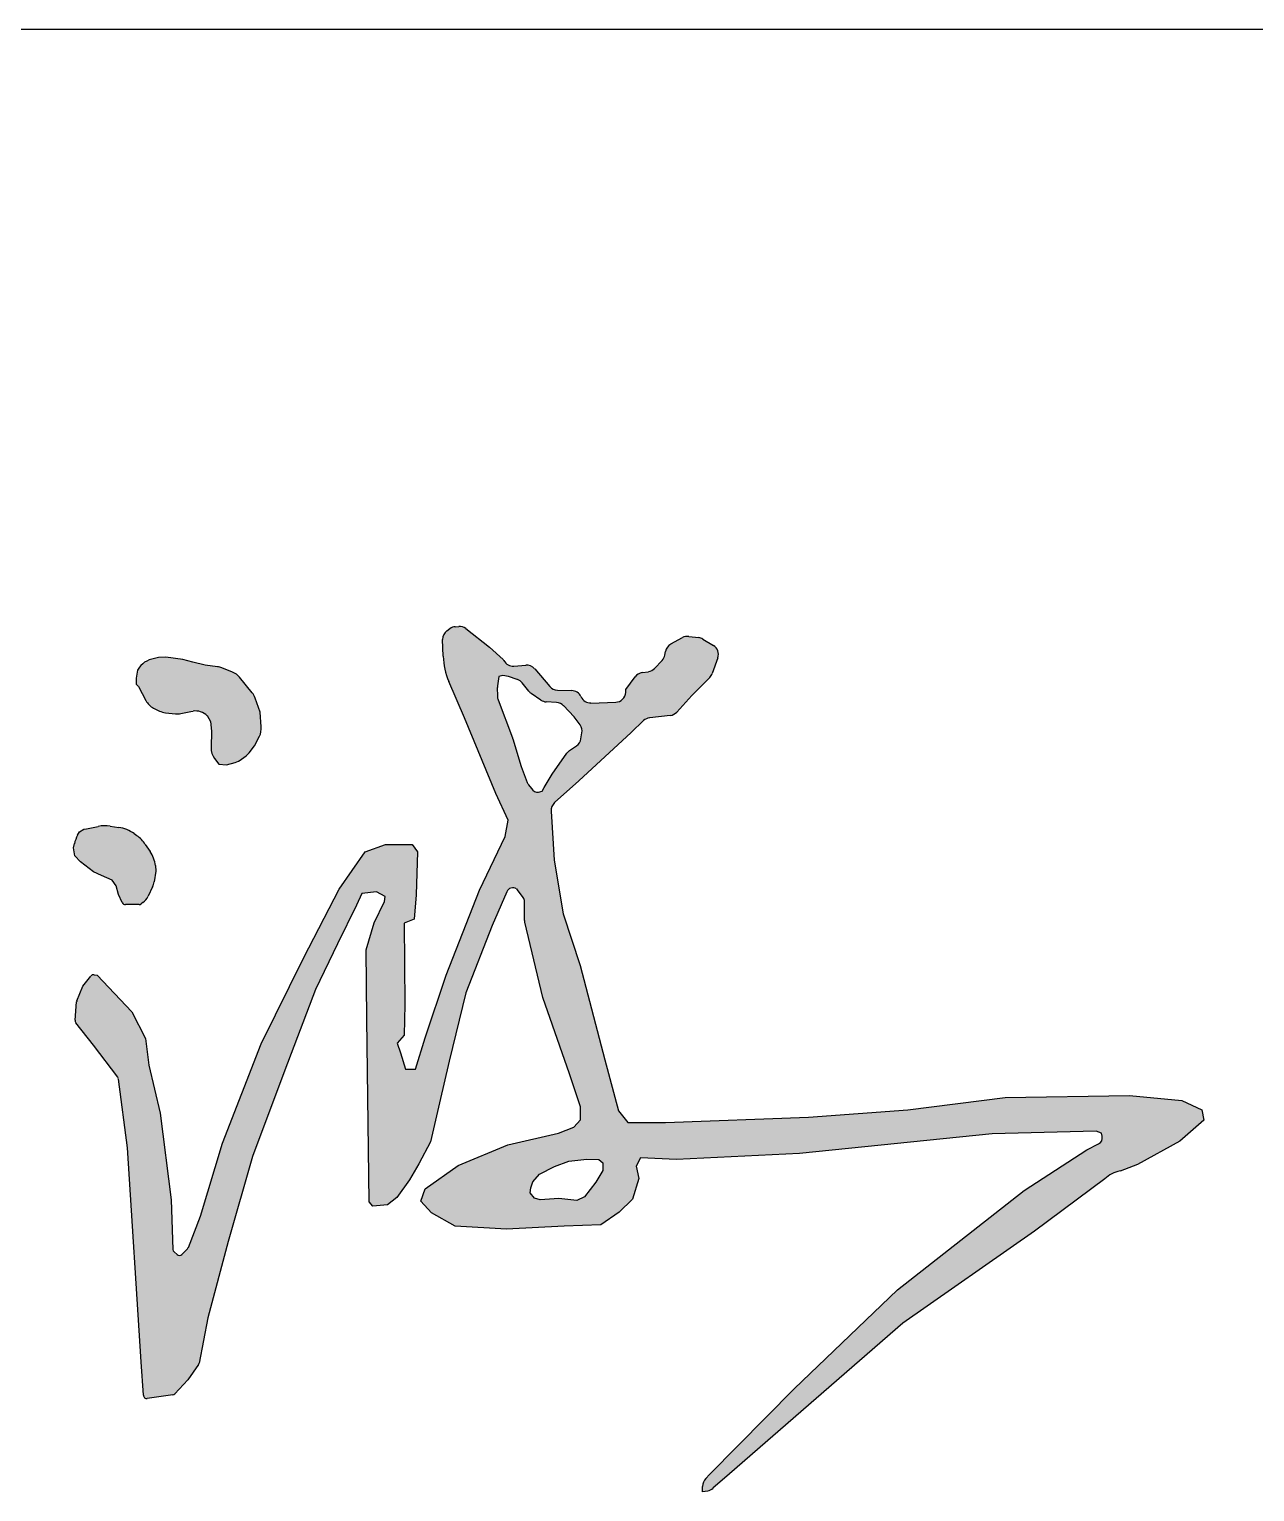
# Model space of a CAD drawing. Extents: x 1680110 to 4798266, y 269661 to 1249705.
# Drawn here: x 2476128 to 2477624, y 615649 to 617435 of the extents above; entities that cross this region are included whole.
import ezdxf

# ---------------------------------------------------------------- set-up
doc = ezdxf.new("R2010")
doc.units = 0
doc.header["$LTSCALE"] = 1000
doc.header["$MEASUREMENT"] = 0
doc.layers.add('图框', color=4, linetype='Continuous')
doc.layers.add('签名', color=7, linetype='Continuous')

msp = doc.modelspace()

# ---------------------------------------------------------------- hatches: boundary and pattern name
at = {"layer": '签名'}
h = msp.add_hatch(color=4, dxfattribs=at)
h.paths.add_polyline_path([(2476730.8, 616374.9, -0.161092), (2476732.4, 616369.8), (2476732.4, 616346.7, 0.059171), (2476732.7, 616344.7), (2476754.9, 616252.5), (2476787.3, 616159.4), (2476800.7, 616119.1), (2476800.7, 616103), (2476792.6, 616094.1), (2476773.8, 616086.9), (2476712.1, 616072.6), (2476651.3, 616047.6), (2476611, 616019), (2476605.7, 616003.8), (2476619.1, 615989.5), (2476647.7, 615973.4), (2476710.3, 615969.9), (2476781, 615973.4), (2476825.7, 615975.2), (2476848.1, 615990.4), (2476864.2, 616006.5), (2476872.2, 616031.5), (2476868.7, 616046.7), (2476874, 616056.6), (2476917.9, 616054.8), (2477068.1, 616061.9), (2477303.6, 616086.1), (2477430.4, 616089.5), (2477436.8, 616086.9), (2477437.7, 616083.3, -0.351664), (2477433.3, 616073.7), (2477418.9, 616066.5), (2477342.4, 616016.8), (2477188, 615895.7), (2477061.7, 615774.6), (2476958.4, 615670.1), (2476953.7, 615665.4, 0.182737), (2476949.8, 615655.6), (2476949.8, 615649.1), (2476956.2, 615650, 0.107749), (2476962.6, 615653.5), (2476982.9, 615670.8), (2477194.4, 615854.9), (2477355.2, 615967.1), (2477441.1, 616031.1, -0.146318), (2477459.6, 616040.7), (2477481.1, 616048.5), (2477532.6, 616077.1), (2477561.9, 616102.6), (2477559.4, 616115.3), (2477535.1, 616126.8), (2477471.3, 616133.1), (2477319.5, 616130.6), (2477200.6, 616115.3), (2477079.4, 616106.4), (2476904.6, 616100), (2476858.7, 616100), (2476847.2, 616114), (2476830.6, 616176.5), (2476800.5, 616291.8), (2476779.8, 616354.8), (2476768.6, 616420.1), (2476765, 616480.2, -0.229187), (2476769.2, 616490.5), (2476798.9, 616517), (2476862.7, 616576), (2476877.9, 616590.6, -0.163206), (2476885.3, 616594), (2476910.5, 616597, 0.182466), (2476918.5, 616601.1), (2476936.8, 616621.4), (2476958.7, 616643.3, 0.112028), (2476961.7, 616648.1), (2476968.5, 616667.3, 0.355152), (2476963.1, 616682.4), (2476950.3, 616690.2, 0.105653), (2476945.3, 616691.9), (2476933, 616693.4, 0.158327), (2476925.2, 616692), (2476911.1, 616684.2, 0.229319), (2476904.7, 616675.1), (2476904, 616670.7, -0.149826), (2476900.6, 616664), (2476891.3, 616654.2, -0.170427), (2476883.8, 616650.3), (2476876.1, 616649.3, 0.205569), (2476867.4, 616644.1), (2476856.3, 616628.6), (2476856.1, 616625.2, -0.389723), (2476843.8, 616613.1), (2476813.6, 616612.1, -0.298366), (2476801.7, 616619.4), (2476801.4, 616619.9, 0.282824), (2476790.2, 616627.2), (2476772.7, 616627.7, -0.213806), (2476763.3, 616632.2), (2476744.9, 616653.9, 0.241802), (2476734.1, 616658.4), (2476719.4, 616657.2, -0.296225), (2476707.2, 616663.8), (2476706.4, 616665.3), (2476689.6, 616680.4), (2476660.7, 616702.9, 0.183189), (2476652.1, 616705.6), (2476647.9, 616705.3, 0.143474), (2476641.1, 616702.9), (2476637.6, 616700.3, 0.248651), (2476632.4, 616689.6), (2476633.2, 616669.1, 0.093275), (2476640.1, 616638.4), (2476659.3, 616594.1), (2476697.6, 616501.7), (2476712.7, 616469), (2476708.7, 616449.1), (2476677.4, 616383.4), (2476636.8, 616279.8), (2476611.2, 616203.3), (2476599.3, 616165), (2476587.3, 616165), (2476580.9, 616185), (2476576.9, 616196.9), (2476585.7, 616206.5), (2476586.5, 616243.9), (2476585.7, 616343.5), (2476597.7, 616348.3), (2476600.1, 616377.8), (2476601.7, 616430.4), (2476595.3, 616439.2), (2476562.6, 616439.2), (2476537.9, 616430.4), (2476506, 616385), (2476462.9, 616301.3), (2476411, 616195.8), (2476363.9, 616074.7), (2476336.8, 615985.4), (2476321.6, 615946.4), (2476314.1, 615938.9, -0.398668), (2476308.3, 615938.7), (2476304.6, 615942, -0.202683), (2476303.2, 615945), (2476300.9, 616005.4), (2476287.4, 616111.3), (2476273.8, 616169.8), (2476269.8, 616202.4), (2476253, 616235.1), (2476210.8, 616279.7), (2476206.9, 616280.4, 0.27777), (2476202.8, 616278.8), (2476193.1, 616266.4), (2476185.9, 616248.3, 0.073618), (2476185.6, 616247.1), (2476183.6, 616224.8, 0.189344), (2476184.5, 616221.8), (2476206, 616194.3), (2476236.4, 616154.2), (2476247.7, 616069.2), (2476264.4, 615807.9), (2476267.1, 615766.9, 0.436729), (2476271.9, 615763), (2476303, 615767.5, 0.16879), (2476305.5, 615768.7), (2476321.5, 615785.6), (2476334.4, 615804.5, 0.102966), (2476335.1, 615806.1), (2476345.7, 615861.5), (2476370.7, 615954.5), (2476400.3, 616058.5), (2476439.7, 616163.9), (2476477.3, 616262.5), (2476504.2, 616317.9), (2476527.4, 616365.3), (2476533.7, 616379.6), (2476551.6, 616381.4), (2476562.3, 616376), (2476561.4, 616369.8), (2476548.9, 616343.8), (2476539.1, 616310.8), (2476540, 616226.7), (2476542.7, 616003.1), (2476547.2, 615997.7), (2476565.1, 615999.5), (2476576.7, 616008.4), (2476591.9, 616029.9), (2476603.5, 616049.5), (2476617.8, 616076.4), (2476628.7, 616124), (2476640.3, 616175), (2476660.9, 616258.1), (2476693.1, 616340.4), (2476710.7, 616381.5, -0.469667), (2476723.2, 616385.2)])
h.paths.add_polyline_path([(2476749.6, 616503.3, -0.288827), (2476740.8, 616507.6), (2476737.4, 616512.3, -0.065977), (2476735.8, 616515.2), (2476728.3, 616534.5), (2476718.3, 616568.4, 0.044379), (2476717.5, 616570.5, -0.024291), (2476718, 616569.4), (2476700.1, 616615.9, -0.091237), (2476699.3, 616620.5), (2476699.2, 616632.1), (2476701, 616644.3), (2476706, 616645.8), (2476712.8, 616644.4), (2476723.7, 616640.8, -0.144533), (2476729.7, 616636.6), (2476737.9, 616626.4, 0.074132), (2476740.6, 616623.8), (2476752.5, 616615.7, 0.138918), (2476759.1, 616613.4), (2476771.5, 616612.9, -0.194331), (2476780.2, 616608.9), (2476793.1, 616595.2), (2476800.3, 616585.3, -0.202294), (2476802.6, 616575.7), (2476801.4, 616568.2, -0.204654), (2476796, 616559.8), (2476787.5, 616554, 0.089425), (2476784.3, 616550.9), (2476766.1, 616525.1), (2476756.6, 616508.9), (2476754, 616504.5)], flags=16)
h.paths.add_polyline_path([(2476808.5, 616055.3), (2476823.3, 616054.8), (2476828.1, 616050.5), (2476828.1, 616041.5), (2476819.6, 616027.2), (2476805.8, 616009.2), (2476796.3, 616004.9), (2476774.5, 616007.1), (2476751.7, 616005.5), (2476744.8, 616007.6), (2476739.5, 616013.9), (2476740, 616020.3), (2476742.8, 616027.7), (2476750.6, 616036.8), (2476769.2, 616046.3), (2476786.7, 616052.7)], flags=16)
h.paths.add_polyline_path([(2476345.1, 616596.7), (2476349, 616589.7), (2476350.2, 616577.8), (2476349.7, 616557.7, 0.170281), (2476354, 616544.3), (2476359.3, 616537.3), (2476368.5, 616536.8), (2476379.2, 616539.5, 0.103189), (2476387, 616543.4), (2476392.5, 616547.7, 0.062296), (2476396.2, 616551.4), (2476402.8, 616559.9), (2476408.8, 616571.5, 0.141144), (2476411.1, 616583), (2476409.6, 616601), (2476403.6, 616618.2, 0.087273), (2476400, 616624.6), (2476384.6, 616643.5, 0.128318), (2476375.9, 616649.8), (2476362.7, 616655.1, 0.060575), (2476357.7, 616656.4), (2476342.4, 616658.4), (2476327.4, 616661.8), (2476315.4, 616665.2), (2476294.6, 616668.1), (2476285.4, 616667.6), (2476274.3, 616664.7), (2476271.2, 616663.3, 0.142069), (2476262.2, 616655.7), (2476259.8, 616652.2), (2476258.4, 616642.5), (2476258.4, 616635.3), (2476261.3, 616632.4), (2476270.2, 616615.1, 0.158988), (2476279.6, 616605.8), (2476286.8, 616602.2, 0.091187), (2476294.1, 616600.1), (2476306.2, 616598.9, 0.078859), (2476312.9, 616599.3), (2476325, 616601.9), (2476327.7, 616602.3, -0.22636)], flags=17)
h.paths.add_polyline_path([(2476216, 616401.6), (2476228.9, 616396), (2476233.8, 616388.7), (2476236.9, 616378.2), (2476241.3, 616368.5, 0.295053), (2476245.2, 616366), (2476261.9, 616366, 0.162181), (2476264.5, 616366.8), (2476266.6, 616368.4, 0.119743), (2476272.9, 616376.1), (2476278.4, 616387.5, 0.078472), (2476280.4, 616393.8), (2476282.2, 616406.8), (2476282, 616413.6, 0.110904), (2476275.2, 616430.9), (2476269.4, 616439.5, 0.087686), (2476259.1, 616450.2), (2476255.7, 616452.6, 0.119431), (2476237.2, 616460.2), (2476226.5, 616461.8, 0.087256), (2476211.8, 616461.5), (2476197.6, 616458.6), (2476194.5, 616458), (2476189, 616455), (2476186.7, 616450.6, 0.064845), (2476182.8, 616440.4), (2476181.6, 616435.3), (2476183.5, 616425.5), (2476190.2, 616418.1), (2476206.2, 616405.9)])

# ---------------------------------------------------------------- linework, layer by layer
at = {"layer": '图框', "color": 0}
msp.add_line((2466818.2, 617434.7), (2478174.2, 617434.7), dxfattribs=at)
at = {"layer": '签名', "color": 4}
for p, q in [((2476637.6, 616700.3, -2124.5), (2476641.1, 616702.9, -2124.5)), ((2476647.9, 616705.3, -2124.5), (2476652.1, 616705.6, -2124.5)), ((2476660.7, 616702.9, -2124.5), (2476689.6, 616680.4, -2124.5)), ((2476633.2, 616669.1, -2124.5), (2476632.4, 616689.6, -2124.5)), ((2476689.6, 616680.4, -2124.5), (2476706.4, 616665.3, -2124.5)), ((2476911.1, 616684.2, -2124.5), (2476925.2, 616692, -2124.5)), ((2476933, 616693.4, -2124.5), (2476945.3, 616691.9, -2124.5)), ((2476950.3, 616690.2, -2124.5), (2476963.1, 616682.4, -2124.5)), ((2476274.3, 616664.7, -2124.5), (2476271.2, 616663.3, -2124.5)), ((2476285.4, 616667.6, -2124.5), (2476274.3, 616664.7, -2124.5)), ((2476294.6, 616668.1, -2124.5), (2476285.4, 616667.6, -2124.5)), ((2476315.4, 616665.2, -2124.5), (2476294.6, 616668.1, -2124.5)), ((2476327.4, 616661.8, -2124.5), (2476315.4, 616665.2, -2124.5)), ((2476342.4, 616658.4, -2124.5), (2476327.4, 616661.8, -2124.5)), ((2476357.7, 616656.4, -2124.5), (2476342.4, 616658.4, -2124.5)), ((2476706.4, 616665.3, -2124.5), (2476707.2, 616663.8, -2124.5)), ((2476719.4, 616657.2, -2124.5), (2476734.1, 616658.4, -2124.5)), ((2476891.3, 616654.2, -2124.5), (2476900.6, 616664, -2124.5)), ((2476904, 616670.7, -2124.5), (2476904.7, 616675.1, -2124.5)), ((2476968.5, 616667.3, -2124.5), (2476961.7, 616648.1, -2124.5)), ((2476259.8, 616652.2, -2124.5), (2476258.4, 616642.5, -2124.5)), ((2476258.4, 616642.5, -2124.5), (2476258.4, 616635.3, -2124.5)), ((2476262.2, 616655.7, -2124.5), (2476259.8, 616652.2, -2124.5)), ((2476375.9, 616649.8, -2124.5), (2476362.7, 616655.1, -2124.5)), ((2476400, 616624.6, -2124.5), (2476384.6, 616643.5, -2124.5)), ((2476701, 616644.3, -2124.5), (2476699.4, 616633, -2124.5)), ((2476706, 616645.8, -2124.5), (2476701, 616644.3, -2124.5)), ((2476712.8, 616644.4, -2124.5), (2476706, 616645.8, -2124.5)), ((2476723.7, 616640.8, -2124.5), (2476712.8, 616644.4, -2124.5)), ((2476744.9, 616653.9, -2124.5), (2476763.3, 616632.2, -2124.5)), ((2476856.3, 616628.6, -2124.5), (2476867.4, 616644.1, -2124.5)), ((2476876.1, 616649.3, -2124.5), (2476883.8, 616650.3, -2124.5)), ((2476958.7, 616643.3, -2124.5), (2476936.8, 616621.4, -2124.5)), ((2476258.4, 616635.3, -2124.5), (2476261.3, 616632.4, -2124.5)), ((2476261.3, 616632.4, -2124.5), (2476270.2, 616615.1, -2124.5)), ((2476659.3, 616594.1, -2124.5), (2476640.1, 616638.4, -2124.5)), ((2476699.2, 616631.1, -2124.5), (2476699.3, 616620.5, -2124.5)), ((2476737.9, 616626.4, -2124.5), (2476729.7, 616636.6, -2124.5)), ((2476752.5, 616615.7, -2124.5), (2476740.6, 616623.8, -2124.5)), ((2476772.7, 616627.7, -2124.5), (2476790.2, 616627.2, -2124.5)), ((2476856.1, 616625.2, -2124.5), (2476856.3, 616628.6, -2124.5)), ((2476279.6, 616605.8, -2124.5), (2476286.8, 616602.2, -2124.5)), ((2476409.6, 616601, -2124.5), (2476403.6, 616618.2, -2124.5)), ((2476700.1, 616615.9, -2124.5), (2476718, 616569.4, -2124.5)), ((2476771.5, 616612.9, -2124.5), (2476759.1, 616613.4, -2124.5)), ((2476793.1, 616595.2, -2124.5), (2476780.2, 616608.9, -2124.5)), ((2476801.4, 616619.9, -2124.5), (2476801.7, 616619.4, -2124.5)), ((2476813.6, 616612.1, -2124.5), (2476843.8, 616613.1, -2124.5)), ((2476936.8, 616621.4, -2124.5), (2476918.5, 616601.1, -2124.5)), ((2476294.1, 616600.1, -2124.5), (2476306.2, 616598.9, -2124.5)), ((2476312.9, 616599.3, -2124.5), (2476325, 616601.9, -2124.5)), ((2476325, 616601.9, -2124.5), (2476327.7, 616602.3, -2124.5)), ((2476345.1, 616596.7, -2124.5), (2476349, 616589.7, -2124.5)), ((2476349, 616589.7, -2124.5), (2476350.2, 616577.8, -2124.5)), ((2476411.1, 616583, -2124.5), (2476409.6, 616601, -2124.5)), ((2476697.6, 616501.7, -2124.5), (2476659.3, 616594.1, -2124.5)), ((2476800.3, 616585.3, -2124.5), (2476793.1, 616595.2, -2124.5)), ((2476877.9, 616590.6, -2124.5), (2476862.7, 616576, -2124.5)), ((2476910.5, 616597, -2124.5), (2476885.3, 616594, -2124.5)), ((2476350.2, 616577.8, -2124.5), (2476349.7, 616557.7, -2124.5)), ((2476402.8, 616559.9, -2124.5), (2476408.8, 616571.5, -2124.5)), ((2476862.7, 616576, -2124.5), (2476798.9, 616517, -2124.5)), ((2476801.4, 616568.2, -2124.5), (2476802.6, 616575.7, -2124.5)), ((2476396.2, 616551.4, -2124.5), (2476402.8, 616559.9, -2124.5)), ((2476718.3, 616568.4, -2124.5), (2476728.3, 616534.5, -2124.5)), ((2476787.5, 616554, -2124.5), (2476796, 616559.8, -2124.5)), ((2476354, 616544.3, -2124.5), (2476359.3, 616537.3, -2124.5)), ((2476359.3, 616537.3, -2124.5), (2476368.5, 616536.8, -2124.5)), ((2476368.5, 616536.8, -2124.5), (2476379.2, 616539.5, -2124.5)), ((2476387, 616543.4, -2124.5), (2476392.5, 616547.7, -2124.5)), ((2476728.3, 616534.5, -2124.5), (2476735.8, 616515.2, -2124.5)), ((2476766.1, 616525.1, -2124.5), (2476784.3, 616550.9, -2124.5)), ((2476756.6, 616508.9, -2124.5), (2476766.1, 616525.1, -2124.5)), ((2476798.9, 616517, -2124.5), (2476769.2, 616490.5, -2124.5)), ((2476712.7, 616469, -2124.5), (2476697.6, 616501.7, -2124.5)), ((2476737.4, 616512.3, -2124.5), (2476740.8, 616507.6, -2124.5)), ((2476749.6, 616503.3, -2124.5), (2476754, 616504.5, -2124.5)), ((2476754, 616504.5, -2124.5), (2476756.6, 616508.9, -2124.5)), ((2476765, 616480.2, -2124.5), (2476768.6, 616420.1, -2124.5)), ((2476708.7, 616449.1, -2124.5), (2476712.7, 616469, -2124.5)), ((2476186.7, 616450.6, -2124.5), (2476189, 616455, -2124.5)), ((2476189, 616455, -2124.5), (2476194.5, 616458, -2124.5)), ((2476194.5, 616458, -2124.5), (2476197.6, 616458.6, -2124.5)), ((2476197.6, 616458.6, -2124.5), (2476211.8, 616461.5, -2124.5)), ((2476226.5, 616461.8, -2124.5), (2476237.2, 616460.2, -2124.5)), ((2476255.7, 616452.6, -2124.5), (2476259.1, 616450.2, -2124.5)), ((2476677.4, 616383.4, -2124.5), (2476708.7, 616449.1, -2124.5)), ((2476181.6, 616435.3, -2124.5), (2476182.8, 616440.4, -2124.5)), ((2476183.5, 616425.5, -2124.5), (2476181.6, 616435.3, -2124.5)), ((2476269.4, 616439.5, -2124.5), (2476275.2, 616430.9, -2124.5)), ((2476506, 616385, -2124.5), (2476537.9, 616430.4, -2124.5)), ((2476537.9, 616430.4, -2124.5), (2476562.6, 616439.2, -2124.5)), ((2476562.6, 616439.2, -2124.5), (2476595.3, 616439.2, -2124.5)), ((2476595.3, 616439.2, -2124.5), (2476601.7, 616430.4, -2124.5)), ((2476601.7, 616430.4, -2124.5), (2476600.1, 616377.8, -2124.5)), ((2476190.2, 616418.1, -2124.5), (2476183.5, 616425.5, -2124.5)), ((2476206.2, 616405.9, -2124.5), (2476190.2, 616418.1, -2124.5)), ((2476282, 616413.6, -2124.5), (2476282.2, 616406.8, -2124.5)), ((2476768.6, 616420.1, -2124.5), (2476779.8, 616354.8, -2124.5)), ((2476216, 616401.6, -2124.5), (2476206.2, 616405.9, -2124.5)), ((2476228.9, 616396, -2124.5), (2476216, 616401.6, -2124.5)), ((2476233.8, 616388.7, -2124.5), (2476228.9, 616396, -2124.5)), ((2476282.2, 616406.8, -2124.5), (2476280.4, 616393.8, -2124.5)), ((2476236.9, 616378.2, -2124.5), (2476233.8, 616388.7, -2124.5)), ((2476241.3, 616368.5, -2124.5), (2476236.9, 616378.2, -2124.5)), ((2476278.4, 616387.5, -2124.5), (2476272.9, 616376.1, -2124.5)), ((2476462.9, 616301.3, -2124.5), (2476506, 616385, -2124.5)), ((2476533.7, 616379.6, -2124.5), (2476527.4, 616365.3, -2124.5)), ((2476551.6, 616381.4, -2124.5), (2476533.7, 616379.6, -2124.5)), ((2476562.3, 616376, -2124.5), (2476551.6, 616381.4, -2124.5)), ((2476561.4, 616369.8, -2124.5), (2476562.3, 616376, -2124.5)), ((2476600.1, 616377.8, -2124.5), (2476597.7, 616348.3, -2124.5)), ((2476636.8, 616279.8, -2124.5), (2476677.4, 616383.4, -2124.5)), ((2476710.7, 616381.5, -2124.5), (2476693.1, 616340.4, -2124.5)), ((2476724.1, 616384, -2124.5), (2476722.9, 616385.4, -2124.5)), ((2476730.8, 616374.7, -2124.5), (2476724.1, 616384, -2124.5)), ((2476261.9, 616366, -2124.5), (2476245.2, 616366, -2124.5)), ((2476266.6, 616368.4, -2124.5), (2476264.5, 616366.8, -2124.5)), ((2476527.4, 616365.3, -2124.5), (2476504.2, 616317.9, -2124.5)), ((2476548.9, 616343.8, -2124.5), (2476561.4, 616369.8, -2124.5)), ((2476732.4, 616346.7, -2124.5), (2476732.4, 616369.8, -2124.5)), ((2476539.1, 616310.8, -2124.5), (2476548.9, 616343.8, -2124.5)), ((2476597.7, 616348.3, -2124.5), (2476585.7, 616343.5, -2124.5)), ((2476585.7, 616343.5, -2124.5), (2476586.5, 616243.9, -2124.5)), ((2476693.1, 616340.4, -2124.5), (2476660.9, 616258.1, -2124.5)), ((2476754.9, 616252.5, -2124.5), (2476732.7, 616344.7, -2124.5)), ((2476779.8, 616354.8, -2124.5), (2476800.5, 616291.8, -2124.5)), ((2476411, 616195.8, -2124.5), (2476462.9, 616301.3, -2124.5)), ((2476504.2, 616317.9, -2124.5), (2476477.3, 616262.5, -2124.5)), ((2476540, 616226.7, -2124.5), (2476539.1, 616310.8, -2124.5)), ((2476800.5, 616291.8, -2124.5), (2476830.6, 616176.5, -2124.5)), ((2476185.9, 616248.3, -2124.5), (2476193.1, 616266.4, -2124.5)), ((2476193.1, 616266.4, -2124.5), (2476202.8, 616278.8, -2124.5)), ((2476206.9, 616280.4, -2124.5), (2476210.8, 616279.7, -2124.5)), ((2476210.8, 616279.7, -2124.5), (2476253, 616235.1, -2124.5)), ((2476611.2, 616203.3, -2124.5), (2476636.8, 616279.8, -2124.5)), ((2476477.3, 616262.5, -2124.5), (2476439.7, 616163.9, -2124.5)), ((2476660.9, 616258.1, -2124.5), (2476640.3, 616175, -2124.5)), ((2476787.3, 616159.4, -2124.5), (2476754.9, 616252.5, -2124.5)), ((2476183.6, 616224.8, -2124.5), (2476185.6, 616247.1, -2124.5)), ((2476253, 616235.1, -2124.5), (2476269.8, 616202.4, -2124.5)), ((2476586.5, 616243.9, -2124.5), (2476585.7, 616206.5, -2124.5)), ((2476206, 616194.3, -2124.5), (2476184.5, 616221.8, -2124.5)), ((2476542.7, 616003.1, -2124.5), (2476540, 616226.7, -2124.5)), ((2476235.8, 616155.1, -2124.5), (2476206, 616194.3, -2124.5)), ((2476269.8, 616202.4, -2124.5), (2476273.8, 616169.8, -2124.5)), ((2476363.9, 616074.7, -2124.5), (2476411, 616195.8, -2124.5)), ((2476585.7, 616206.5, -2124.5), (2476576.9, 616196.9, -2124.5)), ((2476576.9, 616196.9, -2124.5), (2476580.9, 616185, -2124.5)), ((2476599.3, 616165, -2124.5), (2476611.2, 616203.3, -2124.5)), ((2476580.9, 616185, -2124.5), (2476587.3, 616165, -2124.5)), ((2476830.6, 616176.5, -2124.5), (2476847.2, 616114, -2124.5)), ((2476273.8, 616169.8, -2124.5), (2476287.4, 616111.3, -2124.5)), ((2476439.7, 616163.9, -2124.5), (2476400.3, 616058.5, -2124.5)), ((2476587.3, 616165, -2124.5), (2476599.3, 616165, -2124.5)), ((2476640.3, 616175, -2124.5), (2476628.7, 616124, -2124.5)), ((2476800.7, 616119.1, -2124.5), (2476787.3, 616159.4, -2124.5)), ((2476247.7, 616069.2, -2124.5), (2476236.6, 616153, -2124.5)), ((2476628.7, 616124, -2124.5), (2476617.8, 616076.4, -2124.5)), ((2477200.6, 616115.3, -2124.5), (2477319.5, 616130.6, -2124.5)), ((2477319.5, 616130.6, -2124.5), (2477471.3, 616133.1, -2124.5)), ((2477471.3, 616133.1, -2124.5), (2477535.1, 616126.8, -2124.5)), ((2477535.1, 616126.8, -2124.5), (2477559.4, 616115.3, -2124.5)), ((2476287.4, 616111.3, -2124.5), (2476300.9, 616005.4, -2124.5)), ((2476800.7, 616103, -2124.5), (2476800.7, 616119.1, -2124.5)), ((2476847.2, 616114, -2124.5), (2476858.7, 616100, -2124.5)), ((2476904.6, 616100, -2124.5), (2477079.4, 616106.4, -2124.5)), ((2477079.4, 616106.4, -2124.5), (2477200.6, 616115.3, -2124.5)), ((2477559.4, 616115.3, -2124.5), (2477561.9, 616102.6, -2124.5)), ((2476773.8, 616086.9, -2124.5), (2476792.6, 616094.1, -2124.5)), ((2476792.6, 616094.1, -2124.5), (2476800.7, 616103, -2124.5)), ((2476858.7, 616100, -2124.5), (2476904.6, 616100, -2124.5)), ((2477430.4, 616089.5, -2124.5), (2477303.6, 616086.1, -2124.5)), ((2477436.8, 616086.9, -2124.5), (2477430.4, 616089.5, -2124.5)), ((2477561.9, 616102.6, -2124.5), (2477532.6, 616077.1, -2124.5)), ((2476264.4, 615807.9, -2124.5), (2476247.7, 616069.2, -2124.5)), ((2476336.8, 615985.4, -2124.5), (2476363.9, 616074.7, -2124.5)), ((2476617.8, 616076.4, -2124.5), (2476603.5, 616049.5, -2124.5)), ((2476651.3, 616047.6, -2124.5), (2476712.1, 616072.6, -2124.5)), ((2476712.1, 616072.6, -2124.5), (2476773.8, 616086.9, -2124.5)), ((2477303.6, 616086.1, -2124.5), (2477068.1, 616061.9, -2124.5)), ((2477418.9, 616066.5, -2124.5), (2477433.3, 616073.7, -2124.5)), ((2477437.7, 616083.3, -2124.5), (2477436.8, 616086.9, -2124.5)), ((2477532.6, 616077.1, -2124.5), (2477481.1, 616048.5, -2124.5)), ((2476400.3, 616058.5, -2124.5), (2476370.7, 615954.5, -2124.5)), ((2476769.2, 616046.3, -2124.5), (2476786.7, 616052.7, -2124.5)), ((2476786.7, 616052.7, -2124.5), (2476808.5, 616055.3, -2124.5)), ((2476808.5, 616055.3, -2124.5), (2476823.3, 616054.8, -2124.5)), ((2476823.3, 616054.8, -2124.5), (2476828.1, 616050.5, -2124.5)), ((2476874, 616056.6, -2124.5), (2476868.7, 616046.7, -2124.5)), ((2476917.9, 616054.8, -2124.5), (2476874, 616056.6, -2124.5)), ((2477068.1, 616061.9, -2124.5), (2476917.9, 616054.8, -2124.5)), ((2477342.4, 616016.8, -2124.5), (2477418.9, 616066.5, -2124.5)), ((2476603.5, 616049.5, -2124.5), (2476591.9, 616029.9, -2124.5)), ((2476611, 616019, -2124.5), (2476651.3, 616047.6, -2124.5)), ((2476742.8, 616027.7, -2124.5), (2476750.6, 616036.8, -2124.5)), ((2476750.6, 616036.8, -2124.5), (2476769.2, 616046.3, -2124.5)), ((2476828.1, 616041.5, -2124.5), (2476819.6, 616027.2, -2124.5)), ((2476828.1, 616050.5, -2124.5), (2476828.1, 616041.5, -2124.5)), ((2476868.7, 616046.7, -2124.5), (2476872.2, 616031.5, -2124.5)), ((2477481.1, 616048.5, -2124.5), (2477459.6, 616040.7, -2124.5)), ((2476591.9, 616029.9, -2124.5), (2476576.7, 616008.4, -2124.5)), ((2476605.7, 616003.8, -2124.5), (2476611, 616019, -2124.5)), ((2476739.5, 616013.9, -2124.5), (2476740, 616020.3, -2124.5)), ((2476740, 616020.3, -2124.5), (2476742.8, 616027.7, -2124.5)), ((2476819.6, 616027.2, -2124.5), (2476805.8, 616009.2, -2124.5)), ((2476872.2, 616031.5, -2124.5), (2476864.2, 616006.5, -2124.5)), ((2477188, 615895.7, -2124.5), (2477342.4, 616016.8, -2124.5)), ((2477441.1, 616031.1, -2124.5), (2477355.2, 615967.1, -2124.5)), ((2476300.9, 616005.4, -2124.5), (2476303.2, 615945, -2124.5)), ((2476547.2, 615997.7, -2124.5), (2476542.7, 616003.1, -2124.5)), ((2476565.1, 615999.5, -2124.5), (2476547.2, 615997.7, -2124.5)), ((2476576.7, 616008.4, -2124.5), (2476565.1, 615999.5, -2124.5)), ((2476619.1, 615989.5, -2124.5), (2476605.7, 616003.8, -2124.5)), ((2476744.8, 616007.6, -2124.5), (2476739.5, 616013.9, -2124.5)), ((2476751.7, 616005.5, -2124.5), (2476744.8, 616007.6, -2124.5)), ((2476774.5, 616007.1, -2124.5), (2476751.7, 616005.5, -2124.5)), ((2476796.3, 616004.9, -2124.5), (2476774.5, 616007.1, -2124.5)), ((2476805.8, 616009.2, -2124.5), (2476796.3, 616004.9, -2124.5)), ((2476864.2, 616006.5, -2124.5), (2476848.1, 615990.4, -2124.5)), ((2476322, 615947.2, -2124.5), (2476336.8, 615985.4, -2124.5)), ((2476647.7, 615973.4, -2124.5), (2476619.1, 615989.5, -2124.5)), ((2476848.1, 615990.4, -2124.5), (2476825.7, 615975.2, -2124.5)), ((2476710.3, 615969.9, -2124.5), (2476647.7, 615973.4, -2124.5)), ((2476781, 615973.4, -2124.5), (2476710.3, 615969.9, -2124.5)), ((2476825.7, 615975.2, -2124.5), (2476781, 615973.4, -2124.5)), ((2477355.2, 615967.1, -2124.5), (2477194.4, 615854.9, -2124.5)), ((2476314.1, 615938.9, -2124.5), (2476321, 615945.8, -2124.5)), ((2476370.7, 615954.5, -2124.5), (2476345.7, 615861.5, -2124.5)), ((2476304.6, 615942, -2124.5), (2476308.3, 615938.7, -2124.5)), ((2477061.7, 615774.6, -2124.5), (2477188, 615895.7, -2124.5)), ((2476345.7, 615861.5, -2124.5), (2476335.1, 615806.1, -2124.5)), ((2477194.4, 615854.9, -2124.5), (2476982.9, 615670.8, -2124.5)), ((2476267.1, 615766.9, -2124.5), (2476264.4, 615807.9, -2124.5)), ((2476334.4, 615804.5, -2124.5), (2476321.5, 615785.6, -2124.5)), ((2476321.5, 615785.6, -2124.5), (2476305.5, 615768.7, -2124.5)), ((2476303, 615767.5, -2124.5), (2476271.9, 615763, -2124.5)), ((2476958.4, 615670.1, -2124.5), (2477061.7, 615774.6, -2124.5)), ((2476953.7, 615665.4, -2124.5), (2476958.4, 615670.1, -2124.5)), ((2476982.9, 615670.8, -2124.5), (2476962.6, 615653.5, -2124.5)), ((2476949.8, 615649.1, -2124.5), (2476949.8, 615655.6, -2124.5)), ((2476956.2, 615650, -2124.5), (2476949.8, 615649.1, -2124.5))]:
    msp.add_line(p, q, dxfattribs=at)
for centre, radius, start, end in [((2476645.2, 616690.1, -2124.5), 12.7, 126.2324, 182.0863), ((2476648.7, 616692.6, -2124.5), 12.7, 93.5735, 126.2324), ((2476652.9, 616692.9, -2124.5), 12.7, 52.0502, 93.5735), ((2476917.3, 616673, -2124.5), 12.7, 118.8676, 170.5304), ((2476931.4, 616680.8, -2124.5), 12.7, 82.8805, 118.8676), ((2476943.7, 616679.3, -2124.5), 12.7, 58.7562, 82.8805), ((2476956.5, 616671.5, -2124.5), 12.7, 340.5459, 58.7562), ((2476279.9, 616643.9, -2124.5), 21.2, 113.9458, 146.2892), ((2476718.1, 616672.2, -2124.5), 85, 182.0863, 203.4016), ((2476718.4, 616669.9, -2124.5), 12.7, 208.6294, 274.6318), ((2476735.1, 616645.7, -2124.5), 12.7, 40.2585, 94.6318), ((2476891.4, 616672.8, -2124.5), 12.7, 316.4464, 350.5304), ((2476354.9, 616635.3, -2124.5), 21.2, 68.4441, 82.3099), ((2476368.1, 616630.1, -2124.5), 21.2, 39.1957, 68.4441), ((2476719.7, 616628.7, -2124.5), 12.7, 38.6817, 71.5785), ((2476877.8, 616636.6, -2124.5), 12.7, 97.7592, 144.2248), ((2476882, 616663, -2124.5), 12.7, 277.7592, 316.4464), ((2476949.7, 616652.3, -2124.5), 12.7, 314.9775, 340.5459), ((2476383.5, 616611.2, -2124.5), 21.2, 19.2447, 39.1957), ((2476712, 616631.2, -2124.5), 12.7, 171.8636, 180.1478), ((2476747.8, 616634.3, -2124.5), 12.7, 218.6817, 235.6406), ((2476773, 616640.4, -2124.5), 12.7, 220.2585, 268.5324), ((2476789.9, 616614.5, -2124.5), 12.7, 25.3636, 88.5324), ((2476843.4, 616625.8, -2124.5), 12.7, 271.8169, 356.9849), ((2476289.1, 616624.8, -2124.5), 21.2, 207.3179, 243.4529), ((2476712, 616620.5, -2124.5), 12.7, 180.1478, 200.9999), ((2476759.7, 616626.2, -2124.5), 12.7, 235.6406, 267.2758), ((2476770.9, 616600.1, -2124.5), 12.7, 43.2867, 87.2758), ((2476813.2, 616624.9, -2124.5), 12.7, 205.3636, 271.8169), ((2476296.2, 616621.3, -2124.5), 21.2, 243.4529, 264.2939), ((2476308.3, 616620, -2124.5), 21.2, 264.2939, 282.3297), ((2476330.5, 616581.2, -2124.5), 21.2, 46.5706, 97.5887), ((2476886.7, 616581.4, -2124.5), 12.7, 96.6274, 133.7045), ((2476909, 616609.6, -2124.5), 12.7, 276.6274, 317.9904), ((2476389.9, 616581.2, -2124.5), 21.2, 332.6318, 4.7674), ((2476706.1, 616564.8, -2124.5), 12.7, 16.4017, 20.9999), ((2476790, 616577.8, -2124.5), 12.7, 350.5303, 36.2753), ((2476370.9, 616557.1, -2124.5), 21.2, 178.6017, 217.2565), ((2476379.4, 616564.4, -2124.5), 21.2, 308.0252, 322.284), ((2476794.7, 616543.5, -2124.5), 12.7, 124.266, 144.7064), ((2476788.8, 616570.3, -2124.5), 12.7, 304.266, 350.5303), ((2476373.9, 616560.1, -2124.5), 21.2, 284.4594, 308.0252), ((2476747.7, 616519.8, -2124.5), 12.7, 201.1764, 216.2753), ((2476748.6, 616512.5, -2124.5), 9.2, 211.9977, 276.4383), ((2476777.7, 616481, -2124.5), 12.7, 131.8555, 183.4896), ((2476220.1, 616419.8, -2124.5), 42.5, 81.3541, 101.3013), ((2476224.2, 616430.6, -2124.5), 42.5, 151.9088, 166.7495), ((2476230.8, 616418.2, -2124.5), 42.5, 54.1116, 81.3541), ((2476234.2, 616415.7, -2124.5), 42.5, 34.0668, 54.1116), ((2476240, 616407.1, -2124.5), 42.5, 8.7529, 34.0668), ((2476259.3, 616396.8, -2124.5), 21.2, 334.1614, 352.109), ((2476253.8, 616385.4, -2124.5), 21.2, 306.8483, 334.1614), ((2476718.5, 616378.1, -2124.5), 8.5, 59.0561, 156.7851), ((2476723.9, 616369.8, -2124.5), 8.5, 0, 35.5589), ((2476245.2, 616370.2, -2124.5), 4.25, 204.2445, 270), ((2476261.9, 616370.2, -2124.5), 4.25, 270, 306.8483), ((2476740.9, 616346.7, -2124.5), 8.5, 180, 193.5452), ((2476206.1, 616276.2, -2124.5), 4.25, 80.0085, 142.1032), ((2476189.8, 616246.8, -2124.5), 4.25, 158.1684, 175.0099), ((2476187.9, 616224.4, -2124.5), 4.25, 175.0099, 217.8968), ((2476232.4, 616152.5, -2124.5), 4.25, 7.5297, 37.2565), ((2477429.5, 616081.3, -2124.5), 8.5, 296.5471, 14.0468), ((2477466.4, 616004.9, -2124.5), 36.5, 100.7212, 134.0184), ((2476307.5, 615945.2, -2124.5), 4.25, 182.2043, 228.0351), ((2476318, 615948.8, -2124.5), 4.25, 314.9775, 338.7908), ((2476311.1, 615941.9, -2124.5), 4.25, 228.0351, 314.9775), ((2476330.9, 615806.9, -2124.5), 4.25, 325.6922, 349.2074), ((2476271.3, 615767.2, -2124.5), 4.25, 183.7547, 278.1238), ((2476302.4, 615771.7, -2124.5), 4.25, 278.1238, 316.4464), ((2476964.6, 615655.3, -2124.5), 14.8, 137.3847, 178.8078), ((2476951.6, 615666.4, -2124.5), 17, 285.8705, 310.4699)]:
    msp.add_arc(centre, radius, start, end, dxfattribs=at)

doc.saveas('drawing.dxf')
